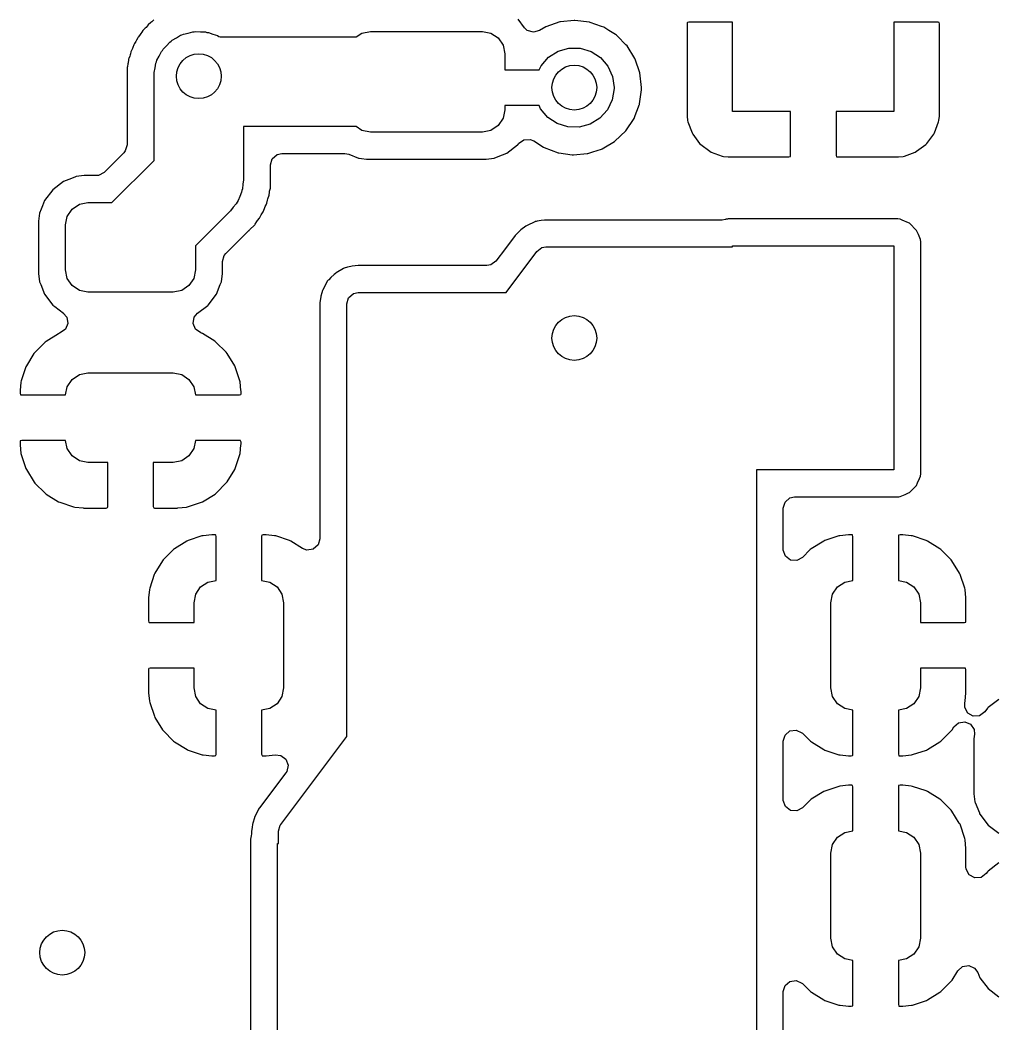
# Model space of a CAD drawing. Extents: x 0.02 to 3.18, y 0.02 to 2.78.
# Drawn here: x 2.2915 to 2.7207, y 1.0187 to 1.4597 of the extents above; entities that cross this region are included whole.
import ezdxf

# ---------------------------------------------------------------- set-up
doc = ezdxf.new("R2010")
doc.units = 0
doc.header["$MEASUREMENT"] = 0
doc.layers.add('BLACK', color=7, linetype='CONTINUOUS')

msp = doc.modelspace()

# ---------------------------------------------------------------- linework, layer by layer
at = {"layer": 'BLACK', "linetype": 'CONTINUOUS'}
for p, q in [((2.35028, 1.4598), (2.34936, 1.4589)), ((2.51316, 1.45628), (2.51028, 1.46008)), ((2.34645, 1.45605), (2.34542, 1.45504)), ((2.34683, 1.45647), (2.34645, 1.45605)), ((2.34773, 1.45758), (2.34683, 1.45647)), ((2.34896, 1.45855), (2.34773, 1.45758)), ((2.34936, 1.4589), (2.34896, 1.45855)), ((2.51435, 1.45516), (2.51316, 1.45628)), ((2.52242, 1.45673), (2.51971, 1.45506)), ((2.52866, 1.45885), (2.52242, 1.45673)), ((2.52893, 1.45888), (2.52866, 1.45885)), ((2.53493, 1.45951), (2.52893, 1.45888)), ((2.52893, 1.45888), (2.52893, 1.45888)), ((2.53521, 1.45954), (2.53493, 1.45951)), ((2.53493, 1.45951), (2.53493, 1.45951)), ((2.53785, 1.45922), (2.53521, 1.45954)), ((2.54147, 1.45879), (2.53785, 1.45922)), ((2.54174, 1.45876), (2.54147, 1.45879)), ((2.54147, 1.45879), (2.54147, 1.45879)), ((2.54201, 1.45866), (2.54174, 1.45876)), ((2.54697, 1.45689), (2.54201, 1.45866)), ((2.54201, 1.45866), (2.54201, 1.45866)), ((2.54795, 1.45655), (2.54697, 1.45689)), ((2.55013, 1.45516), (2.54795, 1.45655)), ((2.58463, 1.45851), (2.58457, 1.45821)), ((2.58457, 1.45821), (2.58457, 1.41777)), ((2.58468, 1.45856), (2.58463, 1.45851)), ((2.58528, 1.45874), (2.58468, 1.45856)), ((2.60457, 1.45874), (2.58528, 1.45874)), ((2.60457, 1.41953), (2.60457, 1.45874)), ((2.6949, 1.45874), (2.67543, 1.45874)), ((2.67543, 1.45874), (2.67543, 1.41953)), ((2.6952, 1.45867), (2.6949, 1.45874)), ((2.69526, 1.45863), (2.6952, 1.45867)), ((2.69543, 1.45803), (2.69526, 1.45863)), ((2.69543, 1.41777), (2.69543, 1.45803)), ((2.34316, 1.45184), (2.34265, 1.4508)), ((2.34328, 1.45209), (2.34316, 1.45184)), ((2.34316, 1.45184), (2.34316, 1.45184)), ((2.34346, 1.4523), (2.34328, 1.45209)), ((2.34426, 1.4533), (2.34346, 1.4523)), ((2.34346, 1.4523), (2.34346, 1.4523)), ((2.34458, 1.45373), (2.34426, 1.4533)), ((2.34496, 1.45432), (2.34458, 1.45373)), ((2.34542, 1.45504), (2.34496, 1.45432)), ((2.35829, 1.45082), (2.36016, 1.45183)), ((2.36016, 1.45183), (2.36196, 1.45297)), ((2.36196, 1.45297), (2.36261, 1.45315)), ((2.36261, 1.45315), (2.3632, 1.45347)), ((2.3632, 1.45347), (2.36528, 1.45392)), ((2.36528, 1.45392), (2.36733, 1.4545)), ((2.36733, 1.4545), (2.368, 1.4545)), ((2.368, 1.4545), (2.36866, 1.45464)), ((2.36866, 1.45464), (2.37078, 1.45448)), ((2.37078, 1.45448), (2.37291, 1.45447)), ((2.37291, 1.45447), (2.37356, 1.45428)), ((2.37356, 1.45428), (2.37423, 1.45423)), ((2.37423, 1.45423), (2.37622, 1.45348)), ((2.37622, 1.45348), (2.37826, 1.45287)), ((2.37826, 1.45287), (2.37882, 1.4525)), ((2.37882, 1.4525), (2.37945, 1.45227)), ((2.37945, 1.45227), (2.37946, 1.45226)), ((2.37946, 1.45226), (2.43907, 1.45226)), ((2.43907, 1.45226), (2.44163, 1.45398)), ((2.44163, 1.45398), (2.44539, 1.45472)), ((2.44539, 1.45472), (2.49461, 1.45472)), ((2.49461, 1.45472), (2.49837, 1.45398)), ((2.49837, 1.45398), (2.50157, 1.45184)), ((2.50157, 1.45184), (2.5037, 1.44865)), ((2.51702, 1.45432), (2.51435, 1.45516)), ((2.51971, 1.45506), (2.51702, 1.45432)), ((2.5531, 1.45327), (2.55013, 1.45516)), ((2.55351, 1.45302), (2.5531, 1.45327)), ((2.5539, 1.45262), (2.55351, 1.45302)), ((2.55766, 1.44884), (2.5539, 1.45262)), ((2.34062, 1.44667), (2.34016, 1.44574)), ((2.34085, 1.44714), (2.34062, 1.44667)), ((2.34106, 1.44764), (2.34085, 1.44714)), ((2.3415, 1.44884), (2.34106, 1.44764)), ((2.34159, 1.4491), (2.3415, 1.44884)), ((2.3415, 1.44884), (2.3415, 1.44884)), ((2.34174, 1.44934), (2.34159, 1.4491)), ((2.34237, 1.45031), (2.34174, 1.44934)), ((2.34265, 1.4508), (2.34237, 1.45031)), ((2.35399, 1.44631), (2.35432, 1.4469)), ((2.35432, 1.4469), (2.35583, 1.4484)), ((2.35583, 1.4484), (2.35724, 1.44999)), ((2.35724, 1.44999), (2.35781, 1.45035)), ((2.35781, 1.45035), (2.35829, 1.45082)), ((2.5037, 1.44865), (2.50445, 1.44488)), ((2.52785, 1.44599), (2.53262, 1.44736)), ((2.53262, 1.44736), (2.53759, 1.44733)), ((2.53759, 1.44733), (2.54235, 1.4459)), ((2.55815, 1.44835), (2.55766, 1.44884)), ((2.56164, 1.44276), (2.55815, 1.44835)), ((2.33914, 1.44218), (2.33898, 1.44091)), ((2.33917, 1.44246), (2.33914, 1.44218)), ((2.33914, 1.44218), (2.33914, 1.44218)), ((2.33927, 1.44272), (2.33917, 1.44246)), ((2.33966, 1.4438), (2.33927, 1.44272)), ((2.33927, 1.44272), (2.33927, 1.44272)), ((2.33983, 1.44435), (2.33966, 1.4438)), ((2.33995, 1.44486), (2.33983, 1.44435)), ((2.34016, 1.44574), (2.33995, 1.44486)), ((2.35161, 1.44202), (2.35264, 1.44388)), ((2.35264, 1.44388), (2.35355, 1.44581)), ((2.35355, 1.44581), (2.35399, 1.44631)), ((2.50445, 1.44488), (2.50445, 1.43787)), ((2.52036, 1.43962), (2.52365, 1.44334)), ((2.52365, 1.44334), (2.52785, 1.44599)), ((2.54235, 1.4459), (2.54652, 1.4432)), ((2.54652, 1.4432), (2.54976, 1.43944)), ((2.56189, 1.44203), (2.56164, 1.44276)), ((2.33852, 1.43859), (2.3385, 1.43727)), ((2.33863, 1.43933), (2.33852, 1.43887)), ((2.33852, 1.43887), (2.33852, 1.43859)), ((2.33852, 1.43859), (2.33852, 1.43859)), ((2.33888, 1.44038), (2.33863, 1.43933)), ((2.33898, 1.44091), (2.33888, 1.44038)), ((2.35038, 1.43658), (2.35085, 1.43865)), ((2.35085, 1.43865), (2.35118, 1.44076)), ((2.35118, 1.44076), (2.35146, 1.44137)), ((2.35146, 1.44137), (2.35161, 1.44202)), ((2.50445, 1.43787), (2.51954, 1.43787)), ((2.51954, 1.43787), (2.52036, 1.43962)), ((2.54976, 1.43944), (2.55182, 1.43492)), ((2.56364, 1.437), (2.56189, 1.44203)), ((2.33848, 1.43531), (2.33845, 1.43179)), ((2.3385, 1.43711), (2.33848, 1.437)), ((2.33848, 1.437), (2.33848, 1.43536)), ((2.33848, 1.43536), (2.33848, 1.43531)), ((2.3385, 1.43727), (2.3385, 1.43711)), ((2.35031, 1.435), (2.35032, 1.43524)), ((2.35031, 1.39796), (2.35031, 1.435)), ((2.35032, 1.43524), (2.35042, 1.43591)), ((2.35042, 1.43591), (2.35038, 1.43658)), ((2.55182, 1.43492), (2.55252, 1.43)), ((2.5638, 1.43654), (2.56364, 1.437)), ((2.56454, 1.43), (2.5638, 1.43654)), ((2.33845, 1.43179), (2.33848, 1.43167)), ((2.33848, 1.43167), (2.33848, 1.43148)), ((2.33848, 1.43148), (2.33848, 1.40491)), ((2.55251, 1.42957), (2.55169, 1.42467)), ((2.55252, 1.43), (2.55251, 1.42957)), ((2.56365, 1.42293), (2.5645, 1.42902)), ((2.5645, 1.42902), (2.56452, 1.42918)), ((2.5645, 1.42902), (2.5645, 1.42902)), ((2.56452, 1.42918), (2.56454, 1.43)), ((2.55169, 1.42467), (2.54952, 1.4202)), ((2.50445, 1.42028), (2.5037, 1.41651)), ((2.51952, 1.42213), (2.50445, 1.42213)), ((2.50445, 1.42213), (2.50445, 1.42028)), ((2.52013, 1.42074), (2.51952, 1.42213)), ((2.52332, 1.41694), (2.52013, 1.42074)), ((2.54952, 1.4202), (2.54619, 1.41652)), ((2.56175, 1.41777), (2.56318, 1.42153)), ((2.56318, 1.42153), (2.56351, 1.4224)), ((2.56351, 1.4224), (2.56361, 1.42265)), ((2.56351, 1.4224), (2.56351, 1.4224)), ((2.56361, 1.42265), (2.56365, 1.42293)), ((2.5037, 1.41651), (2.50157, 1.41332)), ((2.52746, 1.41419), (2.52332, 1.41694)), ((2.54619, 1.41652), (2.54196, 1.41392)), ((2.55763, 1.41101), (2.56127, 1.4165)), ((2.56127, 1.4165), (2.56175, 1.41777)), ((2.58457, 1.41777), (2.58458, 1.4175)), ((2.58458, 1.4175), (2.5848, 1.4155)), ((2.63, 1.41953), (2.60457, 1.41953)), ((2.63, 1.40006), (2.63, 1.41953)), ((2.67543, 1.41953), (2.65, 1.41953)), ((2.65, 1.41953), (2.65, 1.40024)), ((2.6952, 1.4155), (2.69542, 1.4175)), ((2.69542, 1.4175), (2.69543, 1.41777)), ((2.43907, 1.41289), (2.38969, 1.41289)), ((2.38969, 1.41289), (2.38969, 1.3898)), ((2.44163, 1.41118), (2.43907, 1.41289)), ((2.44539, 1.41043), (2.44163, 1.41118)), ((2.49837, 1.41118), (2.49461, 1.41043)), ((2.50157, 1.41332), (2.49837, 1.41118)), ((2.5322, 1.41271), (2.52746, 1.41419)), ((2.53717, 1.41261), (2.5322, 1.41271)), ((2.54196, 1.41392), (2.53717, 1.41261)), ((2.5848, 1.4155), (2.58494, 1.4149)), ((2.58494, 1.4149), (2.58672, 1.41016)), ((2.69328, 1.41016), (2.69506, 1.4149)), ((2.69506, 1.4149), (2.6952, 1.4155)), ((2.49461, 1.41043), (2.44539, 1.41043)), ((2.51054, 1.40541), (2.51279, 1.40708)), ((2.51279, 1.40708), (2.51558, 1.40726)), ((2.51558, 1.40726), (2.51721, 1.40657)), ((2.55286, 1.40647), (2.55763, 1.41101)), ((2.58672, 1.41016), (2.58706, 1.40954)), ((2.58706, 1.40954), (2.59007, 1.40552)), ((2.68993, 1.40552), (2.69294, 1.40954)), ((2.69294, 1.40954), (2.69328, 1.41016)), ((2.33848, 1.40491), (2.3377, 1.40223)), ((2.50535, 1.40122), (2.51008, 1.40481)), ((2.51008, 1.40481), (2.51028, 1.40508)), ((2.51028, 1.40508), (2.51054, 1.40541)), ((2.51028, 1.40508), (2.51028, 1.40508)), ((2.51721, 1.40657), (2.52145, 1.40379)), ((2.52145, 1.40379), (2.52145, 1.40379)), ((2.52145, 1.40379), (2.52168, 1.40364)), ((2.52168, 1.40364), (2.52785, 1.40134)), ((2.54312, 1.40177), (2.54694, 1.40302)), ((2.54694, 1.40302), (2.5472, 1.4031)), ((2.54694, 1.40302), (2.54694, 1.40302)), ((2.5472, 1.4031), (2.54794, 1.40354)), ((2.54794, 1.40354), (2.55262, 1.40633)), ((2.55262, 1.40633), (2.55286, 1.40647)), ((2.55262, 1.40633), (2.55262, 1.40633)), ((2.59007, 1.40552), (2.59056, 1.40503)), ((2.59056, 1.40503), (2.59458, 1.40202)), ((2.68542, 1.40202), (2.68944, 1.40503)), ((2.68944, 1.40503), (2.68993, 1.40552)), ((2.33703, 1.4014), (2.3284, 1.39277)), ((2.33185, 1.37949), (2.35031, 1.39796)), ((2.3377, 1.40223), (2.33703, 1.4014)), ((2.40152, 1.3961), (2.4023, 1.39878)), ((2.4023, 1.39878), (2.40442, 1.40061)), ((2.40442, 1.40061), (2.40648, 1.40106)), ((2.40648, 1.40106), (2.43409, 1.40106)), ((2.43409, 1.40106), (2.43592, 1.40071)), ((2.43592, 1.40071), (2.44018, 1.39903)), ((2.44018, 1.39903), (2.44049, 1.39899)), ((2.44049, 1.39899), (2.44049, 1.39899)), ((2.44049, 1.39899), (2.44144, 1.39888)), ((2.44144, 1.39888), (2.44371, 1.3986)), ((2.44371, 1.3986), (2.49629, 1.3986)), ((2.49629, 1.3986), (2.49982, 1.39903)), ((2.49982, 1.39903), (2.50012, 1.39915)), ((2.50012, 1.39915), (2.50346, 1.40047)), ((2.50012, 1.39915), (2.50012, 1.39915)), ((2.50346, 1.40047), (2.50535, 1.40122)), ((2.52785, 1.40134), (2.52813, 1.4013)), ((2.52813, 1.4013), (2.52813, 1.4013)), ((2.52813, 1.4013), (2.53411, 1.40051)), ((2.53411, 1.40051), (2.53411, 1.40051)), ((2.53411, 1.40051), (2.53438, 1.40047)), ((2.53438, 1.40047), (2.53466, 1.4005)), ((2.53466, 1.4005), (2.54066, 1.40104)), ((2.53466, 1.4005), (2.53466, 1.4005)), ((2.54066, 1.40104), (2.54094, 1.40107)), ((2.54094, 1.40107), (2.54312, 1.40177)), ((2.59458, 1.40202), (2.59519, 1.40168)), ((2.59519, 1.40168), (2.59994, 1.3999)), ((2.59994, 1.3999), (2.60054, 1.39976)), ((2.60054, 1.39976), (2.60254, 1.39954)), ((2.60254, 1.39954), (2.60281, 1.39953)), ((2.60281, 1.39953), (2.62929, 1.39953)), ((2.62929, 1.39953), (2.62989, 1.3997)), ((2.62989, 1.3997), (2.62993, 1.39976)), ((2.62993, 1.39976), (2.63, 1.40006)), ((2.65, 1.40024), (2.65018, 1.39964)), ((2.65018, 1.39964), (2.65023, 1.39959)), ((2.65023, 1.39959), (2.65053, 1.39953)), ((2.65053, 1.39953), (2.67719, 1.39953)), ((2.67719, 1.39953), (2.67746, 1.39954)), ((2.67746, 1.39954), (2.67946, 1.39976)), ((2.67946, 1.39976), (2.68006, 1.3999)), ((2.68006, 1.3999), (2.68481, 1.40168)), ((2.68481, 1.40168), (2.68542, 1.40202)), ((2.40152, 1.39334), (2.40152, 1.3961)), ((2.31409, 1.3901), (2.31056, 1.38871)), ((2.31578, 1.39077), (2.31409, 1.3901)), ((2.31608, 1.39089), (2.31578, 1.39077)), ((2.31578, 1.39077), (2.31578, 1.39077)), ((2.31962, 1.39132), (2.31608, 1.39089)), ((2.32489, 1.39132), (2.31962, 1.39132)), ((2.32595, 1.39143), (2.32489, 1.39132)), ((2.3284, 1.39277), (2.32595, 1.39143)), ((2.38968, 1.38956), (2.38937, 1.38758)), ((2.38969, 1.3898), (2.38968, 1.38956)), ((2.40152, 1.39328), (2.40152, 1.39334)), ((2.40153, 1.39323), (2.40152, 1.39328)), ((2.40152, 1.38959), (2.40153, 1.39309)), ((2.40152, 1.38924), (2.40152, 1.38959)), ((2.40152, 1.38781), (2.40152, 1.38924)), ((2.40153, 1.39309), (2.40153, 1.39323)), ((2.40153, 1.39309), (2.40153, 1.39309)), ((2.30583, 1.38512), (2.30224, 1.38039)), ((2.31056, 1.38871), (2.30583, 1.38512)), ((2.38895, 1.38483), (2.38882, 1.38405)), ((2.38923, 1.38558), (2.38895, 1.38483)), ((2.38937, 1.38758), (2.38923, 1.38558)), ((2.40113, 1.38451), (2.40144, 1.38589)), ((2.40144, 1.38589), (2.4015, 1.38616)), ((2.40144, 1.38589), (2.40144, 1.38589)), ((2.4015, 1.38616), (2.40151, 1.38643)), ((2.40151, 1.38777), (2.40152, 1.38781)), ((2.40151, 1.38774), (2.40151, 1.38777)), ((2.40151, 1.38644), (2.40151, 1.38774)), ((2.40151, 1.38643), (2.40151, 1.38644)), ((2.30224, 1.38039), (2.30134, 1.37811)), ((2.38727, 1.38035), (2.38679, 1.37971)), ((2.38797, 1.38223), (2.38727, 1.38035)), ((2.38882, 1.38405), (2.38797, 1.38223)), ((2.39991, 1.37927), (2.40021, 1.38054)), ((2.40021, 1.38054), (2.40038, 1.38112)), ((2.40038, 1.38112), (2.40053, 1.38154)), ((2.40053, 1.38154), (2.40083, 1.38235)), ((2.40083, 1.38235), (2.40087, 1.38271)), ((2.40087, 1.38271), (2.40104, 1.38402)), ((2.40104, 1.38402), (2.40113, 1.38451)), ((2.30074, 1.37661), (2.30005, 1.37486)), ((2.30134, 1.37811), (2.30074, 1.37661)), ((2.31221, 1.37341), (2.31434, 1.37661)), ((2.31434, 1.37661), (2.31753, 1.37874)), ((2.31753, 1.37874), (2.3213, 1.37949)), ((2.3213, 1.37949), (2.33185, 1.37949)), ((2.38512, 1.37749), (2.38392, 1.37588)), ((2.38645, 1.379), (2.38512, 1.37749)), ((2.38679, 1.37971), (2.38645, 1.379)), ((2.39841, 1.3757), (2.39898, 1.37729)), ((2.39898, 1.37729), (2.39918, 1.37775)), ((2.39918, 1.37775), (2.39953, 1.37848)), ((2.39953, 1.37848), (2.39991, 1.37927)), ((2.30005, 1.37486), (2.29963, 1.37133)), ((2.31146, 1.36965), (2.31221, 1.37341)), ((2.38392, 1.37588), (2.36854, 1.36051)), ((2.39549, 1.37118), (2.39578, 1.37158)), ((2.39578, 1.37158), (2.39666, 1.37269)), ((2.39666, 1.37269), (2.39684, 1.3729)), ((2.39684, 1.3729), (2.3974, 1.37408)), ((2.3974, 1.37408), (2.3977, 1.37461)), ((2.3977, 1.37461), (2.39826, 1.37547)), ((2.39826, 1.37547), (2.39841, 1.3757)), ((2.52039, 1.37162), (2.51961, 1.37148)), ((2.5205, 1.37163), (2.52039, 1.37162)), ((2.5219, 1.37176), (2.5205, 1.37163)), ((2.5205, 1.37163), (2.5205, 1.37163)), ((2.52248, 1.37181), (2.5219, 1.37176)), ((2.59997, 1.37181), (2.52248, 1.37181)), ((2.60129, 1.37199), (2.59997, 1.37181)), ((2.60144, 1.37203), (2.60129, 1.37199)), ((2.60178, 1.37218), (2.60144, 1.37203)), ((2.60237, 1.37225), (2.60178, 1.37218)), ((2.60266, 1.37229), (2.60237, 1.37225)), ((2.60281, 1.3723), (2.60266, 1.37229)), ((2.60266, 1.37229), (2.60266, 1.37229)), ((2.67719, 1.3723), (2.60281, 1.3723)), ((2.6782, 1.37219), (2.67719, 1.3723)), ((2.67905, 1.37181), (2.6782, 1.37219)), ((2.68181, 1.37059), (2.67905, 1.37181)), ((2.29963, 1.37133), (2.29963, 1.34828)), ((2.31146, 1.34996), (2.31146, 1.36965)), ((2.38183, 1.35706), (2.39203, 1.36726)), ((2.39203, 1.36726), (2.39207, 1.3673)), ((2.39207, 1.3673), (2.39225, 1.36748)), ((2.39225, 1.36748), (2.39458, 1.36976)), ((2.39458, 1.36976), (2.39473, 1.36999)), ((2.39473, 1.36999), (2.39549, 1.37118)), ((2.39473, 1.36999), (2.39473, 1.36999)), ((2.51144, 1.36748), (2.50906, 1.3651)), ((2.51368, 1.36915), (2.51144, 1.36748)), ((2.51452, 1.36956), (2.51368, 1.36915)), ((2.51732, 1.37094), (2.51452, 1.36956)), ((2.51758, 1.37107), (2.51732, 1.37094)), ((2.51732, 1.37094), (2.51732, 1.37094)), ((2.51786, 1.37113), (2.51758, 1.37107)), ((2.51817, 1.3712), (2.51786, 1.37113)), ((2.51786, 1.37113), (2.51786, 1.37113)), ((2.51866, 1.37131), (2.51817, 1.3712)), ((2.51872, 1.37132), (2.51866, 1.37131)), ((2.51961, 1.37148), (2.51872, 1.37132)), ((2.51872, 1.37132), (2.51872, 1.37132)), ((2.68223, 1.3704), (2.68181, 1.37059)), ((2.68181, 1.37059), (2.68181, 1.37059)), ((2.68535, 1.36729), (2.68223, 1.3704)), ((2.68554, 1.36687), (2.68535, 1.36729)), ((2.50906, 1.3651), (2.50473, 1.35933)), ((2.68618, 1.36543), (2.68554, 1.36687)), ((2.68714, 1.36326), (2.68618, 1.36543)), ((2.68726, 1.36223), (2.68714, 1.36326)), ((2.36854, 1.36051), (2.36854, 1.34996)), ((2.50473, 1.35933), (2.50058, 1.3538)), ((2.51851, 1.35802), (2.52075, 1.35969)), ((2.52075, 1.35969), (2.52248, 1.36)), ((2.52248, 1.36), (2.60457, 1.36)), ((2.60457, 1.36), (2.60457, 1.36047)), ((2.60457, 1.36047), (2.67543, 1.36047)), ((2.67543, 1.36047), (2.67543, 1.26205)), ((2.68726, 1.26029), (2.68726, 1.36223)), ((2.38037, 1.35355), (2.38116, 1.35623)), ((2.38116, 1.35623), (2.38183, 1.35706)), ((2.505, 1.34), (2.51851, 1.35802)), ((2.31221, 1.34619), (2.31146, 1.34996)), ((2.36854, 1.34996), (2.36779, 1.34619)), ((2.38037, 1.34828), (2.38037, 1.35355)), ((2.43364, 1.35051), (2.43036, 1.34859)), ((2.43391, 1.35067), (2.43364, 1.35051)), ((2.43539, 1.35109), (2.43391, 1.35067)), ((2.43675, 1.35139), (2.43539, 1.35109)), ((2.43732, 1.35151), (2.43675, 1.35139)), ((2.43745, 1.35154), (2.43732, 1.35151)), ((2.43732, 1.35151), (2.43732, 1.35151)), ((2.43996, 1.35181), (2.43745, 1.35154)), ((2.49661, 1.35181), (2.43996, 1.35181)), ((2.49834, 1.35212), (2.49661, 1.35181)), ((2.50058, 1.3538), (2.49834, 1.35212)), ((2.29963, 1.34828), (2.30005, 1.34474)), ((2.31434, 1.343), (2.31221, 1.34619)), ((2.36779, 1.34619), (2.36566, 1.343)), ((2.37995, 1.34474), (2.38037, 1.34828)), ((2.42685, 1.34537), (2.42642, 1.34492)), ((2.42706, 1.3456), (2.42685, 1.34537)), ((2.42805, 1.34665), (2.42706, 1.3456)), ((2.42944, 1.34785), (2.42805, 1.34665)), ((2.42999, 1.34833), (2.42944, 1.34785)), ((2.43017, 1.34848), (2.42999, 1.34833)), ((2.42999, 1.34833), (2.42999, 1.34833)), ((2.43036, 1.34859), (2.43017, 1.34848)), ((2.43036, 1.34859), (2.43036, 1.34859)), ((2.30005, 1.34474), (2.30017, 1.34445)), ((2.30017, 1.34445), (2.30017, 1.34445)), ((2.30017, 1.34445), (2.30056, 1.34347)), ((2.30056, 1.34347), (2.30224, 1.33922)), ((2.31753, 1.34087), (2.31434, 1.343)), ((2.3213, 1.34012), (2.31753, 1.34087)), ((2.36247, 1.34087), (2.3587, 1.34012)), ((2.36566, 1.343), (2.36247, 1.34087)), ((2.37776, 1.33922), (2.37944, 1.34347)), ((2.37944, 1.34347), (2.37983, 1.34445)), ((2.37983, 1.34445), (2.37995, 1.34474)), ((2.37983, 1.34445), (2.37983, 1.34445)), ((2.42439, 1.34083), (2.42409, 1.33979)), ((2.42445, 1.34105), (2.42439, 1.34083)), ((2.42439, 1.34083), (2.42439, 1.34083)), ((2.42642, 1.34492), (2.42445, 1.34105)), ((2.30224, 1.33922), (2.30583, 1.33449)), ((2.3587, 1.34012), (2.3213, 1.34012)), ((2.37417, 1.33449), (2.37776, 1.33922)), ((2.42364, 1.33819), (2.42324, 1.33542)), ((2.42367, 1.33837), (2.42364, 1.33819)), ((2.42364, 1.33819), (2.42364, 1.33819)), ((2.42409, 1.33979), (2.42367, 1.33837)), ((2.435, 1.33504), (2.43579, 1.33772)), ((2.43579, 1.33772), (2.4379, 1.33955)), ((2.4379, 1.33955), (2.43996, 1.34)), ((2.43996, 1.34), (2.505, 1.34)), ((2.30583, 1.33449), (2.30676, 1.33379)), ((2.30676, 1.33379), (2.31056, 1.3309)), ((2.36944, 1.3309), (2.3739, 1.33429)), ((2.3739, 1.33429), (2.37417, 1.33449)), ((2.3739, 1.33429), (2.3739, 1.33429)), ((2.42324, 1.33542), (2.42319, 1.33504)), ((2.42319, 1.33504), (2.42319, 1.23177)), ((2.435, 1.145), (2.435, 1.33504)), ((2.31056, 1.3309), (2.31048, 1.3308)), ((2.31048, 1.3308), (2.31199, 1.32918)), ((2.31199, 1.32918), (2.31249, 1.32643)), ((2.36751, 1.32642), (2.36801, 1.32917)), ((2.36801, 1.32917), (2.36944, 1.3309)), ((2.31143, 1.32384), (2.30913, 1.32224)), ((2.31249, 1.32643), (2.31143, 1.32384)), ((2.36858, 1.32384), (2.36751, 1.32642)), ((2.37088, 1.32224), (2.36858, 1.32384)), ((2.30831, 1.3219), (2.30288, 1.31854)), ((2.30883, 1.32214), (2.30831, 1.3219)), ((2.30913, 1.32224), (2.30883, 1.32214)), ((2.37112, 1.32216), (2.37088, 1.32224)), ((2.37164, 1.32192), (2.37112, 1.32216)), ((2.37708, 1.31857), (2.37164, 1.32192)), ((2.37753, 1.31822), (2.37708, 1.31857)), ((2.30243, 1.31819), (2.29792, 1.31367)), ((2.30288, 1.31854), (2.30243, 1.31819)), ((2.38204, 1.31371), (2.37753, 1.31822)), ((2.29757, 1.31322), (2.29422, 1.30779)), ((2.29792, 1.31367), (2.29757, 1.31322)), ((2.3824, 1.31326), (2.38204, 1.31371)), ((2.38576, 1.30783), (2.3824, 1.31326)), ((2.29398, 1.30727), (2.29196, 1.30119)), ((2.29422, 1.30779), (2.29398, 1.30727)), ((2.386, 1.30731), (2.38576, 1.30783)), ((2.38803, 1.30124), (2.386, 1.30731)), ((2.29196, 1.30119), (2.29185, 1.30067)), ((2.31221, 1.29861), (2.31434, 1.3018)), ((2.31434, 1.3018), (2.31753, 1.30394)), ((2.31753, 1.30394), (2.3213, 1.30469)), ((2.3213, 1.30469), (2.3587, 1.30469)), ((2.3587, 1.30469), (2.36247, 1.30394)), ((2.36247, 1.30394), (2.36566, 1.3018)), ((2.36566, 1.3018), (2.36779, 1.29861)), ((2.38814, 1.30072), (2.38803, 1.30124)), ((2.29147, 1.29695), (2.29146, 1.2967)), ((2.29146, 1.2967), (2.29146, 1.29571)), ((2.29185, 1.30067), (2.29147, 1.29695)), ((2.31149, 1.295), (2.31221, 1.29861)), ((2.36779, 1.29861), (2.36851, 1.295)), ((2.38853, 1.29695), (2.38814, 1.30072)), ((2.38854, 1.2967), (2.38853, 1.29695)), ((2.38854, 1.29553), (2.38854, 1.2967)), ((2.29146, 1.29571), (2.29163, 1.29511)), ((2.29163, 1.29511), (2.29169, 1.29507)), ((2.29169, 1.29507), (2.29199, 1.295)), ((2.29199, 1.295), (2.31149, 1.295)), ((2.36851, 1.295), (2.38783, 1.295)), ((2.38783, 1.295), (2.38843, 1.29518)), ((2.38843, 1.29518), (2.38848, 1.29523)), ((2.38848, 1.29523), (2.38854, 1.29553)), ((2.29152, 1.27477), (2.29146, 1.27447)), ((2.29146, 1.27447), (2.29146, 1.2733)), ((2.29157, 1.27482), (2.29152, 1.27477)), ((2.29217, 1.275), (2.29157, 1.27482)), ((2.31149, 1.275), (2.29217, 1.275)), ((2.31221, 1.27139), (2.31149, 1.275)), ((2.36851, 1.275), (2.36779, 1.27139)), ((2.38801, 1.275), (2.36851, 1.275)), ((2.38831, 1.27493), (2.38801, 1.275)), ((2.38837, 1.27489), (2.38831, 1.27493)), ((2.38854, 1.27429), (2.38837, 1.27489)), ((2.29146, 1.2733), (2.29147, 1.27305)), ((2.29147, 1.27305), (2.29186, 1.26928)), ((2.31434, 1.2682), (2.31221, 1.27139)), ((2.36779, 1.27139), (2.36566, 1.2682)), ((2.38815, 1.26933), (2.38853, 1.27305)), ((2.38853, 1.27305), (2.38854, 1.2733)), ((2.38854, 1.2733), (2.38854, 1.27429)), ((2.29186, 1.26928), (2.29197, 1.26876)), ((2.29197, 1.26876), (2.294, 1.26269)), ((2.31753, 1.26606), (2.31434, 1.2682)), ((2.3213, 1.26531), (2.31753, 1.26606)), ((2.36247, 1.26606), (2.3587, 1.26531)), ((2.36566, 1.2682), (2.36247, 1.26606)), ((2.38602, 1.26273), (2.38804, 1.26881)), ((2.38804, 1.26881), (2.38815, 1.26933)), ((2.294, 1.26269), (2.29424, 1.26217)), ((2.29424, 1.26217), (2.2976, 1.25674)), ((2.33, 1.26531), (2.3213, 1.26531)), ((2.33, 1.24585), (2.33, 1.26531)), ((2.3587, 1.26531), (2.35, 1.26531)), ((2.35, 1.26531), (2.35, 1.24603)), ((2.38243, 1.25678), (2.38578, 1.26221)), ((2.38578, 1.26221), (2.38602, 1.26273)), ((2.67543, 1.26205), (2.615, 1.26205)), ((2.615, 1.26205), (2.615, 0.935231)), ((2.68584, 1.25633), (2.68673, 1.25835)), ((2.68673, 1.25835), (2.68715, 1.25928)), ((2.68715, 1.25928), (2.68726, 1.26029)), ((2.2976, 1.25674), (2.29796, 1.25629)), ((2.29796, 1.25629), (2.30247, 1.25178)), ((2.37757, 1.25181), (2.38208, 1.25633)), ((2.38208, 1.25633), (2.38243, 1.25678)), ((2.68225, 1.25213), (2.68294, 1.25282)), ((2.68294, 1.25282), (2.68504, 1.25492)), ((2.68504, 1.25492), (2.68536, 1.25525)), ((2.68536, 1.25525), (2.68584, 1.25633)), ((2.30247, 1.25178), (2.30292, 1.25143)), ((2.30292, 1.25143), (2.30836, 1.24808)), ((2.30836, 1.24808), (2.30887, 1.24784)), ((2.37117, 1.24786), (2.37169, 1.2481)), ((2.37169, 1.2481), (2.37712, 1.25146)), ((2.37712, 1.25146), (2.37757, 1.25181)), ((2.6276, 1.24794), (2.62971, 1.24977)), ((2.62971, 1.24977), (2.63177, 1.25022)), ((2.63177, 1.25022), (2.67719, 1.25022)), ((2.67719, 1.25022), (2.67734, 1.25023)), ((2.67734, 1.25023), (2.67763, 1.25027)), ((2.67734, 1.25023), (2.67734, 1.25023)), ((2.67763, 1.25027), (2.67822, 1.25034)), ((2.67822, 1.25034), (2.68031, 1.25127)), ((2.68031, 1.25127), (2.68183, 1.25194)), ((2.68183, 1.25194), (2.68225, 1.25213)), ((2.30887, 1.24784), (2.31495, 1.24582)), ((2.31495, 1.24582), (2.31548, 1.24571)), ((2.31548, 1.24571), (2.31919, 1.24533)), ((2.31919, 1.24533), (2.31944, 1.24531)), ((2.31944, 1.24531), (2.32929, 1.24531)), ((2.32929, 1.24531), (2.32989, 1.24549)), ((2.32989, 1.24549), (2.32993, 1.24555)), ((2.32993, 1.24555), (2.33, 1.24585)), ((2.35, 1.24603), (2.35018, 1.24543)), ((2.35018, 1.24543), (2.35023, 1.24538)), ((2.35023, 1.24538), (2.35053, 1.24531)), ((2.35053, 1.24531), (2.36055, 1.24531)), ((2.36055, 1.24531), (2.36081, 1.24533)), ((2.36081, 1.24533), (2.36458, 1.24572)), ((2.36458, 1.24572), (2.3651, 1.24583)), ((2.3651, 1.24583), (2.37117, 1.24786)), ((2.62681, 1.24526), (2.6276, 1.24794)), ((2.62681, 1.22713), (2.62681, 1.24526)), ((2.36477, 1.23076), (2.35934, 1.2274)), ((2.36528, 1.231), (2.36477, 1.23076)), ((2.37135, 1.23303), (2.36528, 1.231)), ((2.37188, 1.23314), (2.37135, 1.23303)), ((2.37565, 1.23353), (2.37188, 1.23314)), ((2.3759, 1.23354), (2.37565, 1.23353)), ((2.37707, 1.23354), (2.3759, 1.23354)), ((2.37737, 1.23348), (2.37707, 1.23354)), ((2.37742, 1.23343), (2.37737, 1.23348)), ((2.3776, 1.23283), (2.37742, 1.23343)), ((2.3776, 1.21351), (2.3776, 1.23283)), ((2.39766, 1.23331), (2.3976, 1.23301)), ((2.3976, 1.23301), (2.3976, 1.21351)), ((2.39771, 1.23337), (2.39766, 1.23331)), ((2.39831, 1.23354), (2.39771, 1.23337)), ((2.3993, 1.23354), (2.39831, 1.23354)), ((2.39955, 1.23353), (2.3993, 1.23354)), ((2.40326, 1.23315), (2.39955, 1.23353)), ((2.40379, 1.23304), (2.40326, 1.23315)), ((2.40987, 1.23102), (2.40379, 1.23304)), ((2.41038, 1.23078), (2.40987, 1.23102)), ((2.41563, 1.22755), (2.41038, 1.23078)), ((2.42319, 1.23177), (2.4224, 1.22909)), ((2.64457, 1.23076), (2.63914, 1.2274)), ((2.64509, 1.231), (2.64457, 1.23076)), ((2.65116, 1.23303), (2.64509, 1.231)), ((2.65168, 1.23314), (2.65116, 1.23303)), ((2.65545, 1.23353), (2.65168, 1.23314)), ((2.6557, 1.23354), (2.65545, 1.23353)), ((2.65687, 1.23354), (2.6557, 1.23354)), ((2.65717, 1.23348), (2.65687, 1.23354)), ((2.65723, 1.23343), (2.65717, 1.23348)), ((2.6574, 1.23283), (2.65723, 1.23343)), ((2.6574, 1.21351), (2.6574, 1.23283)), ((2.67747, 1.23331), (2.6774, 1.23301)), ((2.6774, 1.23301), (2.6774, 1.21351)), ((2.67751, 1.23337), (2.67747, 1.23331)), ((2.67811, 1.23354), (2.67751, 1.23337)), ((2.6791, 1.23354), (2.67811, 1.23354)), ((2.67935, 1.23353), (2.6791, 1.23354)), ((2.68307, 1.23315), (2.67935, 1.23353)), ((2.68359, 1.23304), (2.68307, 1.23315)), ((2.68967, 1.23102), (2.68359, 1.23304)), ((2.69019, 1.23078), (2.68967, 1.23102)), ((2.69562, 1.22743), (2.69019, 1.23078)), ((2.35889, 1.22704), (2.35438, 1.22253)), ((2.35934, 1.2274), (2.35889, 1.22704)), ((2.41752, 1.22686), (2.41563, 1.22755)), ((2.42029, 1.22726), (2.41752, 1.22686)), ((2.4224, 1.22909), (2.42029, 1.22726)), ((2.62682, 1.22677), (2.62681, 1.22713)), ((2.6278, 1.22416), (2.62682, 1.22677)), ((2.63869, 1.22704), (2.63528, 1.22363)), ((2.63914, 1.2274), (2.63869, 1.22704)), ((2.69607, 1.22708), (2.69562, 1.22743)), ((2.70059, 1.22257), (2.69607, 1.22708)), ((2.35403, 1.22208), (2.35068, 1.21664)), ((2.35438, 1.22253), (2.35403, 1.22208)), ((2.63004, 1.22248), (2.6278, 1.22416)), ((2.63283, 1.22229), (2.63004, 1.22248)), ((2.63528, 1.22363), (2.63283, 1.22229)), ((2.70094, 1.22212), (2.70059, 1.22257)), ((2.7043, 1.21669), (2.70094, 1.22212)), ((2.35043, 1.21613), (2.34842, 1.21005)), ((2.35068, 1.21664), (2.35043, 1.21613)), ((2.3708, 1.21066), (2.37399, 1.21279)), ((2.37399, 1.21279), (2.3776, 1.21351)), ((2.3976, 1.21351), (2.40121, 1.21279)), ((2.40121, 1.21279), (2.4044, 1.21066)), ((2.6506, 1.21066), (2.65379, 1.21279)), ((2.65379, 1.21279), (2.6574, 1.21351)), ((2.6774, 1.21351), (2.68101, 1.21279)), ((2.68101, 1.21279), (2.6842, 1.21066)), ((2.70454, 1.21617), (2.7043, 1.21669)), ((2.70657, 1.2101), (2.70454, 1.21617)), ((2.34831, 1.20952), (2.34793, 1.20581)), ((2.34842, 1.21005), (2.34831, 1.20952)), ((2.36866, 1.20747), (2.3708, 1.21066)), ((2.4044, 1.21066), (2.40653, 1.20747)), ((2.64847, 1.20747), (2.6506, 1.21066)), ((2.6842, 1.21066), (2.68634, 1.20747)), ((2.70668, 1.20958), (2.70657, 1.2101)), ((2.70707, 1.20581), (2.70668, 1.20958)), ((2.34793, 1.20581), (2.34791, 1.20556)), ((2.34791, 1.20556), (2.34791, 1.19571)), ((2.36791, 1.2037), (2.36866, 1.20747)), ((2.40653, 1.20747), (2.40728, 1.2037)), ((2.64772, 1.2037), (2.64847, 1.20747)), ((2.68634, 1.20747), (2.68709, 1.2037)), ((2.70709, 1.20555), (2.70707, 1.20581)), ((2.70709, 1.19553), (2.70709, 1.20555)), ((2.36791, 1.195), (2.36791, 1.2037)), ((2.40728, 1.2037), (2.40728, 1.1663)), ((2.64772, 1.1663), (2.64772, 1.2037)), ((2.68709, 1.2037), (2.68709, 1.195)), ((2.34791, 1.19571), (2.34809, 1.19511)), ((2.34809, 1.19511), (2.34814, 1.19507)), ((2.70637, 1.195), (2.70697, 1.19518)), ((2.70697, 1.19518), (2.70702, 1.19523)), ((2.70702, 1.19523), (2.70709, 1.19553)), ((2.34814, 1.19507), (2.34845, 1.195)), ((2.34845, 1.195), (2.36791, 1.195)), ((2.68709, 1.195), (2.70637, 1.195)), ((2.34798, 1.17477), (2.34791, 1.17447)), ((2.34791, 1.17447), (2.34791, 1.16445)), ((2.34803, 1.17482), (2.34798, 1.17477)), ((2.34863, 1.175), (2.34803, 1.17482)), ((2.36791, 1.175), (2.34863, 1.175)), ((2.36791, 1.1663), (2.36791, 1.175)), ((2.70655, 1.175), (2.68709, 1.175)), ((2.68709, 1.175), (2.68709, 1.1663)), ((2.70686, 1.17493), (2.70655, 1.175)), ((2.70691, 1.17489), (2.70686, 1.17493)), ((2.70709, 1.17429), (2.70691, 1.17489)), ((2.70709, 1.16444), (2.70709, 1.17429)), ((2.34791, 1.16445), (2.34793, 1.16419)), ((2.36866, 1.16253), (2.36791, 1.1663)), ((2.40728, 1.1663), (2.40653, 1.16253)), ((2.64847, 1.16253), (2.64772, 1.1663)), ((2.68709, 1.1663), (2.68634, 1.16253)), ((2.70707, 1.16419), (2.70709, 1.16444)), ((2.34793, 1.16419), (2.34832, 1.16042)), ((2.34832, 1.16042), (2.34843, 1.1599)), ((2.34843, 1.1599), (2.35046, 1.15383)), ((2.3708, 1.15934), (2.36866, 1.16253)), ((2.40653, 1.16253), (2.4044, 1.15934)), ((2.6506, 1.15934), (2.64847, 1.16253)), ((2.68634, 1.16253), (2.6842, 1.15934)), ((2.70654, 1.15975), (2.70669, 1.16048)), ((2.70669, 1.16048), (2.70707, 1.16419)), ((2.72154, 1.16124), (2.71681, 1.15765)), ((2.37399, 1.15721), (2.3708, 1.15934)), ((2.3776, 1.15649), (2.37399, 1.15721)), ((2.3776, 1.13699), (2.3776, 1.15649)), ((2.40121, 1.15721), (2.3976, 1.15649)), ((2.3976, 1.15649), (2.3976, 1.13717)), ((2.4044, 1.15934), (2.40121, 1.15721)), ((2.65379, 1.15721), (2.6506, 1.15934)), ((2.6574, 1.15649), (2.65379, 1.15721)), ((2.6574, 1.13699), (2.6574, 1.15649)), ((2.68101, 1.15721), (2.6774, 1.15649)), ((2.6774, 1.15649), (2.6774, 1.13717)), ((2.6842, 1.15934), (2.68101, 1.15721)), ((2.70653, 1.15769), (2.70654, 1.15975)), ((2.70786, 1.15523), (2.70653, 1.15769)), ((2.71534, 1.15571), (2.71309, 1.15405)), ((2.71661, 1.15739), (2.71534, 1.15571)), ((2.71681, 1.15765), (2.71661, 1.15739)), ((2.71661, 1.15739), (2.71661, 1.15739)), ((2.35046, 1.15383), (2.3507, 1.15331)), ((2.3507, 1.15331), (2.35406, 1.14788)), ((2.70171, 1.14912), (2.70379, 1.15099)), ((2.70379, 1.15099), (2.70655, 1.15144)), ((2.70655, 1.15144), (2.70911, 1.15032)), ((2.7103, 1.15387), (2.70786, 1.15523)), ((2.71309, 1.15405), (2.7103, 1.15387)), ((2.35406, 1.14788), (2.35441, 1.14743)), ((2.35441, 1.14743), (2.35893, 1.14292)), ((2.6276, 1.14555), (2.62971, 1.14738)), ((2.62971, 1.14738), (2.63248, 1.14777)), ((2.63248, 1.14777), (2.63502, 1.14661)), ((2.63502, 1.14661), (2.63528, 1.14637)), ((2.69611, 1.14296), (2.70062, 1.14747)), ((2.70062, 1.14747), (2.70097, 1.14792)), ((2.70097, 1.14792), (2.70171, 1.14912)), ((2.70911, 1.15032), (2.71067, 1.148)), ((2.71067, 1.148), (2.71086, 1.14592)), ((2.35893, 1.14292), (2.35938, 1.14257)), ((2.35938, 1.14257), (2.36481, 1.13922)), ((2.40599, 1.10632), (2.43457, 1.14443)), ((2.43457, 1.14443), (2.435, 1.145)), ((2.62681, 1.14286), (2.6276, 1.14555)), ((2.62681, 1.11713), (2.62681, 1.14286)), ((2.63528, 1.14637), (2.63873, 1.14292)), ((2.63873, 1.14292), (2.63918, 1.14257)), ((2.63918, 1.14257), (2.64462, 1.13922)), ((2.69023, 1.13924), (2.69566, 1.1426)), ((2.69566, 1.1426), (2.69611, 1.14296)), ((2.71086, 1.14592), (2.71061, 1.14387)), ((2.71061, 1.14387), (2.71061, 1.11983)), ((2.36481, 1.13922), (2.36533, 1.13898)), ((2.36533, 1.13898), (2.37141, 1.13696)), ((2.64462, 1.13922), (2.64513, 1.13898)), ((2.64513, 1.13898), (2.65121, 1.13696)), ((2.68365, 1.13697), (2.68972, 1.139)), ((2.68972, 1.139), (2.69023, 1.13924)), ((2.37141, 1.13696), (2.37193, 1.13685)), ((2.37193, 1.13685), (2.37565, 1.13647)), ((2.37565, 1.13647), (2.3759, 1.13646)), ((2.3759, 1.13646), (2.37689, 1.13646)), ((2.37689, 1.13646), (2.37749, 1.13663)), ((2.37749, 1.13663), (2.37753, 1.13669)), ((2.37753, 1.13669), (2.3776, 1.13699)), ((2.3976, 1.13717), (2.39777, 1.13657)), ((2.39777, 1.13657), (2.39783, 1.13652)), ((2.39783, 1.13652), (2.39813, 1.13646)), ((2.39813, 1.13646), (2.3993, 1.13646)), ((2.3993, 1.13646), (2.39955, 1.13647)), ((2.39955, 1.13647), (2.40359, 1.13689)), ((2.40359, 1.13689), (2.40359, 1.13682)), ((2.40359, 1.13682), (2.40602, 1.13664)), ((2.40602, 1.13664), (2.40826, 1.13496)), ((2.40826, 1.13496), (2.40923, 1.13234)), ((2.65121, 1.13696), (2.65174, 1.13685)), ((2.65174, 1.13685), (2.65545, 1.13647)), ((2.65545, 1.13647), (2.6557, 1.13646)), ((2.6557, 1.13646), (2.65669, 1.13646)), ((2.65669, 1.13646), (2.65729, 1.13663)), ((2.65729, 1.13663), (2.65734, 1.13669)), ((2.65734, 1.13669), (2.6574, 1.13699)), ((2.6774, 1.13717), (2.67758, 1.13657)), ((2.67758, 1.13657), (2.67763, 1.13652)), ((2.67763, 1.13652), (2.67793, 1.13646)), ((2.67793, 1.13646), (2.6791, 1.13646)), ((2.6791, 1.13646), (2.67935, 1.13647)), ((2.67935, 1.13647), (2.68312, 1.13686)), ((2.68312, 1.13686), (2.68365, 1.13697)), ((2.40825, 1.12902), (2.39671, 1.11363)), ((2.40863, 1.12961), (2.40825, 1.12902)), ((2.40923, 1.13234), (2.40863, 1.12961)), ((2.64457, 1.12076), (2.63914, 1.1174)), ((2.64509, 1.121), (2.64457, 1.12076)), ((2.65116, 1.12303), (2.64509, 1.121)), ((2.65168, 1.12314), (2.65116, 1.12303)), ((2.65545, 1.12353), (2.65168, 1.12314)), ((2.6557, 1.12354), (2.65545, 1.12353)), ((2.65687, 1.12354), (2.6557, 1.12354)), ((2.65717, 1.12348), (2.65687, 1.12354)), ((2.65723, 1.12343), (2.65717, 1.12348)), ((2.6574, 1.12283), (2.65723, 1.12343)), ((2.6574, 1.10351), (2.6574, 1.12283)), ((2.67747, 1.12331), (2.6774, 1.12301)), ((2.6774, 1.12301), (2.6774, 1.10351)), ((2.67751, 1.12337), (2.67747, 1.12331)), ((2.67811, 1.12354), (2.67751, 1.12337)), ((2.6791, 1.12354), (2.67811, 1.12354)), ((2.67935, 1.12353), (2.6791, 1.12354)), ((2.68307, 1.12315), (2.67935, 1.12353)), ((2.68359, 1.12304), (2.68307, 1.12315)), ((2.68967, 1.12102), (2.68359, 1.12304)), ((2.69019, 1.12078), (2.68967, 1.12102)), ((2.69562, 1.11743), (2.69019, 1.12078)), ((2.62682, 1.11677), (2.62681, 1.11713)), ((2.6278, 1.11416), (2.62682, 1.11677)), ((2.63869, 1.11704), (2.63528, 1.11363)), ((2.63914, 1.1174), (2.63869, 1.11704)), ((2.69607, 1.11708), (2.69562, 1.11743)), ((2.70059, 1.11257), (2.69607, 1.11708)), ((2.71061, 1.11983), (2.71104, 1.1163)), ((2.71104, 1.1163), (2.71116, 1.116)), ((2.71116, 1.116), (2.71116, 1.116)), ((2.71116, 1.116), (2.713, 1.11134)), ((2.39609, 1.11277), (2.39445, 1.10936)), ((2.3962, 1.11293), (2.39609, 1.11277)), ((2.39628, 1.11305), (2.3962, 1.11293)), ((2.3962, 1.11293), (2.3962, 1.11293)), ((2.39629, 1.11306), (2.39628, 1.11305)), ((2.39654, 1.11341), (2.39629, 1.11306)), ((2.39671, 1.11363), (2.39654, 1.11341)), ((2.63004, 1.11248), (2.6278, 1.11416)), ((2.63283, 1.11229), (2.63004, 1.11248)), ((2.63528, 1.11363), (2.63283, 1.11229)), ((2.70094, 1.11212), (2.70059, 1.11257)), ((2.70417, 1.1069), (2.70094, 1.11212)), ((2.713, 1.11134), (2.71304, 1.11094)), ((2.3944, 1.10916), (2.39372, 1.10684)), ((2.39445, 1.10936), (2.3944, 1.10916)), ((2.3944, 1.10916), (2.3944, 1.10916)), ((2.70448, 1.10646), (2.70417, 1.1069)), ((2.71304, 1.11094), (2.71322, 1.1108)), ((2.71322, 1.1108), (2.71322, 1.11078)), ((2.71322, 1.11078), (2.71681, 1.10605)), ((2.39343, 1.105), (2.39319, 1.10335)), ((2.39319, 1.10335), (2.39319, 1.1024)), ((2.39364, 1.1065), (2.39343, 1.105)), ((2.39367, 1.10667), (2.39364, 1.1065)), ((2.39364, 1.1065), (2.39364, 1.1065)), ((2.39372, 1.10684), (2.39367, 1.10667)), ((2.405, 1.10335), (2.40579, 1.10603)), ((2.405, 1.09795), (2.405, 1.10335)), ((2.40579, 1.10603), (2.40599, 1.10632)), ((2.6506, 1.10066), (2.65379, 1.10279)), ((2.65379, 1.10279), (2.6574, 1.10351)), ((2.6774, 1.10351), (2.68101, 1.10279)), ((2.68101, 1.10279), (2.6842, 1.10066)), ((2.70448, 1.10636), (2.70448, 1.10646)), ((2.70657, 1.1001), (2.70448, 1.10636)), ((2.71681, 1.10605), (2.72154, 1.10246)), ((2.39285, 1.10072), (2.39274, 1.09971)), ((2.39274, 1.09971), (2.39274, 0.99777)), ((2.393, 1.10106), (2.39285, 1.10072)), ((2.39301, 1.1011), (2.393, 1.10106)), ((2.39319, 1.1024), (2.39301, 1.1011)), ((2.64847, 1.09747), (2.6506, 1.10066)), ((2.6842, 1.10066), (2.68634, 1.09747)), ((2.70668, 1.09958), (2.70657, 1.1001)), ((2.70707, 1.09581), (2.70668, 1.09958)), ((2.40457, 0.999528), (2.40457, 1.09795)), ((2.40457, 1.09795), (2.405, 1.09795)), ((2.64772, 1.0937), (2.64847, 1.09747)), ((2.64772, 1.0563), (2.64772, 1.0937)), ((2.68634, 1.09747), (2.68709, 1.0937)), ((2.68709, 1.0937), (2.68709, 1.0563)), ((2.70709, 1.09555), (2.70707, 1.09581)), ((2.70709, 1.08773), (2.70709, 1.09555)), ((2.72154, 1.08939), (2.71681, 1.0858)), ((2.70719, 1.08671), (2.70709, 1.08773)), ((2.70852, 1.08424), (2.70719, 1.08671)), ((2.71661, 1.08553), (2.716, 1.08473)), ((2.71681, 1.0858), (2.71661, 1.08553)), ((2.71661, 1.08553), (2.71661, 1.08553)), ((2.71096, 1.08289), (2.70852, 1.08424)), ((2.71375, 1.08307), (2.71096, 1.08289)), ((2.716, 1.08473), (2.71375, 1.08307)), ((2.64847, 1.05253), (2.64772, 1.0563)), ((2.68709, 1.0563), (2.68634, 1.05253)), ((2.6506, 1.04934), (2.64847, 1.05253)), ((2.68634, 1.05253), (2.6842, 1.04934)), ((2.65379, 1.04721), (2.6506, 1.04934)), ((2.6574, 1.04649), (2.65379, 1.04721)), ((2.6574, 1.02699), (2.6574, 1.04649)), ((2.68101, 1.04721), (2.6774, 1.04649)), ((2.6774, 1.04649), (2.6774, 1.02717)), ((2.6842, 1.04934), (2.68101, 1.04721)), ((2.70097, 1.03792), (2.70348, 1.04199)), ((2.70348, 1.04199), (2.70556, 1.04386)), ((2.70556, 1.04386), (2.70832, 1.04431)), ((2.70832, 1.04431), (2.71088, 1.0432)), ((2.71088, 1.0432), (2.71232, 1.04121)), ((2.71232, 1.04121), (2.71322, 1.03893)), ((2.6276, 1.03555), (2.62971, 1.03738)), ((2.62971, 1.03738), (2.63248, 1.03777)), ((2.63248, 1.03777), (2.63502, 1.03661)), ((2.63502, 1.03661), (2.63528, 1.03637)), ((2.63528, 1.03637), (2.63873, 1.03292)), ((2.69611, 1.03296), (2.70062, 1.03747)), ((2.70062, 1.03747), (2.70097, 1.03792)), ((2.71322, 1.03893), (2.71681, 1.0342)), ((2.62681, 1.03286), (2.6276, 1.03555)), ((2.62681, 0.939965), (2.62681, 1.03286)), ((2.63873, 1.03292), (2.63918, 1.03257)), ((2.63918, 1.03257), (2.64462, 1.02922)), ((2.69023, 1.02924), (2.69566, 1.0326)), ((2.69566, 1.0326), (2.69611, 1.03296)), ((2.71681, 1.0342), (2.72154, 1.03061)), ((2.64462, 1.02922), (2.64513, 1.02898)), ((2.64513, 1.02898), (2.65121, 1.02696)), ((2.68365, 1.02697), (2.68972, 1.029)), ((2.68972, 1.029), (2.69023, 1.02924)), ((2.65121, 1.02696), (2.65174, 1.02685)), ((2.65174, 1.02685), (2.65545, 1.02647)), ((2.65545, 1.02647), (2.6557, 1.02646)), ((2.6557, 1.02646), (2.65669, 1.02646)), ((2.65669, 1.02646), (2.65729, 1.02663)), ((2.65729, 1.02663), (2.65734, 1.02669)), ((2.65734, 1.02669), (2.6574, 1.02699)), ((2.6774, 1.02717), (2.67758, 1.02657)), ((2.67758, 1.02657), (2.67763, 1.02652)), ((2.67763, 1.02652), (2.67793, 1.02646)), ((2.67793, 1.02646), (2.6791, 1.02646)), ((2.6791, 1.02646), (2.67935, 1.02647)), ((2.67935, 1.02647), (2.68312, 1.02686)), ((2.68312, 1.02686), (2.68365, 1.02697))]:
    msp.add_line(p, q, dxfattribs=at)
at = {"layer": 'BLACK'}
for centre in [(2.37, 1.435), (2.535, 1.43), (2.535, 1.32), (2.31, 1.05)]:
    msp.add_circle(centre, 0.009843, dxfattribs=at)

doc.saveas('drawing.dxf')
